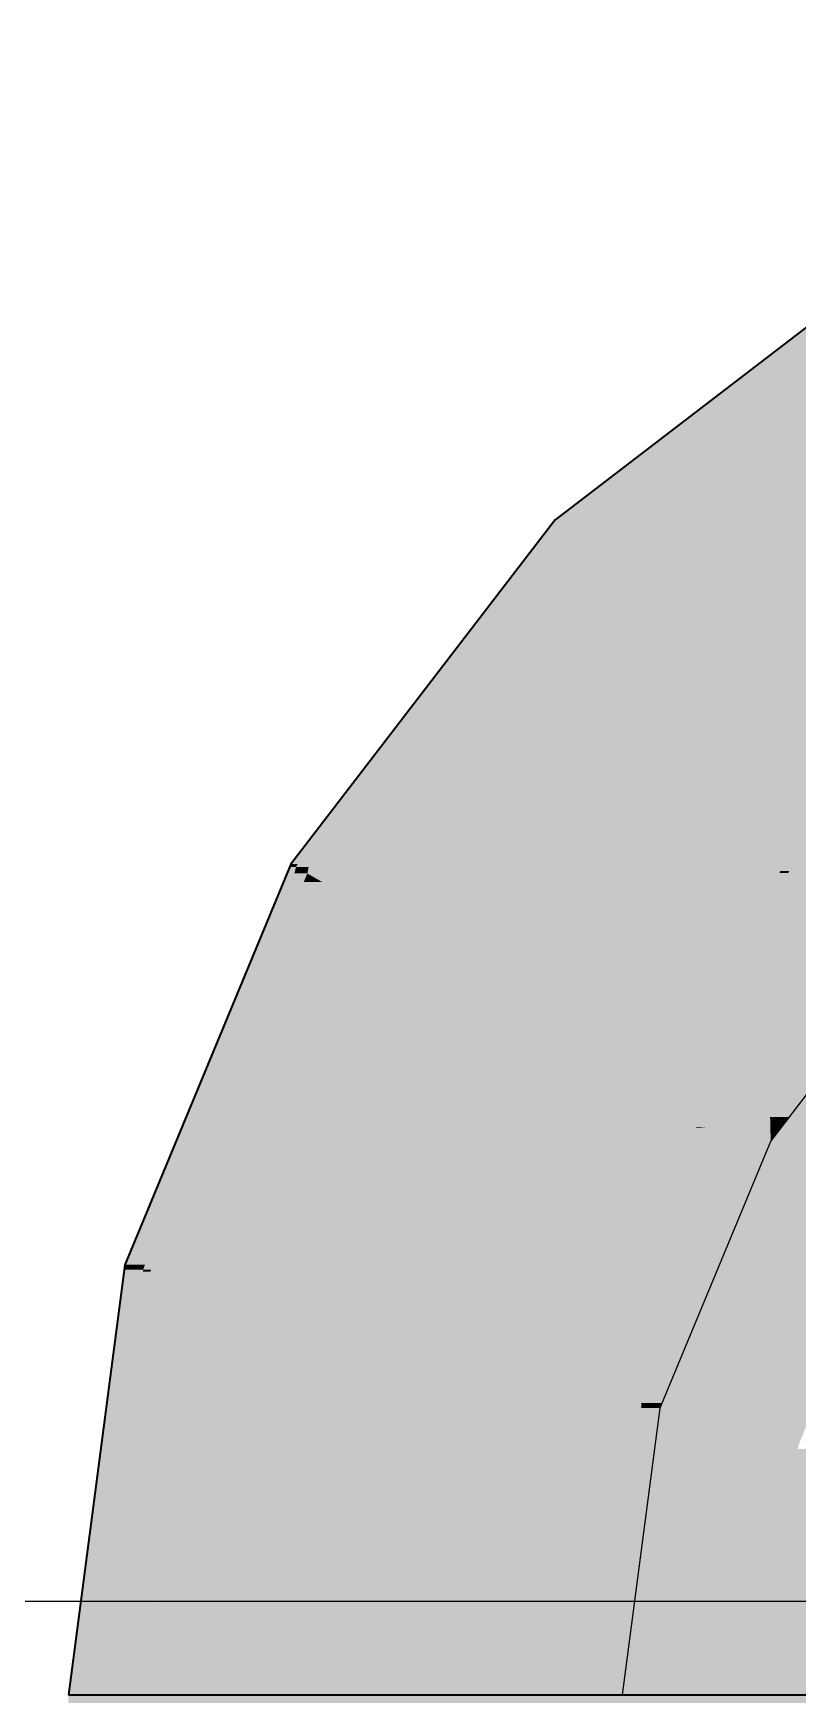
# Model space of a CAD drawing. Extents: x 0 to 756, y -25 to 420.
# Drawn here: x 286.21 to 289.8, y 296.09 to 303.89 of the extents above; entities that cross this region are included whole.
import ezdxf
from ezdxf.lldxf.tags import DXFTag

# ---------------------------------------------------------------- set-up
doc = ezdxf.new("R2010")
doc.units = 0
doc.layers.get('0').update_dxf_attribs({"lineweight": 25})
doc.layers.add('ALLGEMEIN03', color=7, linetype='Continuous', lineweight=25)
doc.layers.add('L_Abluft', color=2, linetype='Continuous', lineweight=35, true_color=0xffff00)
doc.layers.add('L_Abluft-Shading', color=2, linetype='Continuous', lineweight=35, true_color=0xffff00)
tags = doc.linetypes.add('STRICHPUNKT2', pattern=[12.7, 6.35, -3.175, 0, -3.175]).pattern_tags.tags
tags[10:11] = [DXFTag(74, 4), DXFTag(75, 0), DXFTag(340, '0'), DXFTag(46, 0.0), DXFTag(50, 0.0), DXFTag(44, 0.0), DXFTag(45, 0.0)]
tags[8:9] = [DXFTag(74, 4), DXFTag(75, 0), DXFTag(340, '0'), DXFTag(46, 0.0), DXFTag(50, 0.0), DXFTag(44, 0.0), DXFTag(45, 0.0)]
tags[6:7] = [DXFTag(74, 4), DXFTag(75, 0), DXFTag(340, '0'), DXFTag(46, 0.0), DXFTag(50, 0.0), DXFTag(44, 0.0), DXFTag(45, 0.0)]
tags[4:5] = [DXFTag(74, 4), DXFTag(75, 0), DXFTag(340, '0'), DXFTag(46, 0.0), DXFTag(50, 0.0), DXFTag(44, 0.0), DXFTag(45, 0.0)]

# ---------------------------------------------------------------- blocks, each defined once
blk = doc.blocks.new('Shading-A0T78ONFOY', base_point=(286.3774, 273.3446))
at = {"layer": 'L_Abluft-Shading', "color": 54, "true_color": 0x909000}
for points in [[(286.466, 273.3446), (286.3774, 273.3446), (286.466, 296.093)], [(286.3774, 273.3446), (286.466, 296.093), (286.3774, 296.093)]]:
    blk.add_solid(points, dxfattribs=at)
at = {"layer": 'L_Abluft-Shading', "color": 54, "true_color": 0xb0b000}
for points in [[(286.466, 269.8723), (286.4858, 269.8723), (286.466, 296.093)], [(286.4858, 269.8723), (286.466, 296.093), (286.4858, 296.093)], [(286.4858, 269.8723), (286.7257, 269.8723), (286.4858, 296.093)], [(286.7257, 269.8723), (286.4858, 296.093), (286.7257, 296.093)]]:
    blk.add_solid(points, dxfattribs=at)
at = {"layer": 'L_Abluft-Shading', "color": 52, "true_color": 0xcdcd00}
for points in [[(286.7257, 269.8723), (287.1389, 269.8723), (286.7257, 296.093)], [(287.1389, 269.8723), (286.7257, 296.093), (287.1389, 296.093)]]:
    blk.add_solid(points, dxfattribs=at)
at = {"layer": 'L_Abluft-Shading', "color": 52, "true_color": 0xe4e400}
for points in [[(287.1389, 269.8723), (287.6774, 269.8723), (287.1389, 296.093)], [(287.6774, 269.8723), (287.1389, 296.093), (287.6774, 296.093)]]:
    blk.add_solid(points, dxfattribs=at)
at = {"layer": 'L_Abluft-Shading', "color": 2, "true_color": 0xf5f500}
for points in [[(288.3045, 271.2174), (287.6774, 271.2174), (288.3045, 296.093)], [(287.6774, 271.2174), (288.3045, 296.093), (287.6774, 296.093)], [(289.6503, 269.8723), (290.2774, 269.8723), (289.6503, 296.093)], [(290.2774, 269.8723), (289.6503, 296.093), (290.2774, 296.093)]]:
    blk.add_solid(points, dxfattribs=at)
at = {"layer": 'L_Abluft-Shading', "color": 2, "true_color": 0xfdfd00}
for points in [[(288.3045, 269.8723), (288.9774, 269.8723), (288.3045, 296.093)], [(288.9774, 269.8723), (288.3045, 296.093), (288.9774, 296.093)], [(288.9774, 269.8723), (289.6503, 269.8723), (288.9774, 296.093)], [(289.6503, 269.8723), (288.9774, 296.093), (289.6503, 296.093)]]:
    blk.add_solid(points, dxfattribs=at)
blk = doc.blocks.new('Shading-A0T78ONJOY', base_point=(286.7288, 298.0888))
at = {"layer": 'L_Abluft-Shading', "color": 54, "true_color": 0x909000}
for points in [[(288.8062, 301.6084), (288.662, 301.6084), (290.3217, 302.7712)], [(288.662, 301.6084), (290.3217, 302.7712), (290.1774, 302.7712)], [(288.7246, 301.5457), (288.6139, 301.5457), (288.662, 301.6084)], [(288.7246, 301.5457), (288.8062, 301.6084), (288.662, 301.6084)], [(287.6517, 300.1475), (287.541, 300.1475), (288.7246, 301.5457)], [(287.541, 300.1475), (288.7246, 301.5457), (288.6139, 301.5457)], [(287.4538, 299.993), (287.4224, 299.993), (287.541, 300.1475)], [(287.5056, 299.9792), (287.4461, 299.9792), (287.541, 300.1475)], [(287.4991, 299.9486), (287.6517, 300.1475), (287.541, 300.1475)], [(286.7371, 298.1117), (286.6432, 298.1117), (287.4224, 299.993)], [(287.4461, 299.9792), (287.4174, 299.9792), (287.4224, 299.993)], [(287.4461, 299.9792), (287.4538, 299.993), (287.4224, 299.993)], [(287.3482, 299.5842), (287.2735, 299.5842), (287.4461, 299.9792)], [(287.2735, 299.5842), (287.4461, 299.9792), (287.4174, 299.9792)], [(287.3482, 299.5842), (287.4991, 299.9486), (287.4385, 299.9486)], [(287.4991, 299.9486), (287.4385, 299.9486), (287.4461, 299.9792)], [(287.4991, 299.9486), (287.5056, 299.9792), (287.4461, 299.9792)], [(286.7288, 298.0888), (287.3482, 299.5842), (287.2735, 299.5842)], [(286.3774, 296.093), (286.466, 296.093), (286.6401, 298.0888)], [(286.466, 296.093), (286.6401, 298.0888), (286.7288, 298.0888)], [(286.6401, 298.0888), (286.7288, 298.0888), (286.6432, 298.1117)], [(286.7288, 298.0888), (286.7371, 298.1117), (286.6432, 298.1117)]]:
    blk.add_solid(points, dxfattribs=at)
at = {"layer": 'L_Abluft-Shading', "color": 54, "true_color": 0xafaf00}
for points in [[(288.9783, 301.5457), (288.7246, 301.5457), (290.4394, 302.5673)], [(288.7246, 301.5457), (290.4394, 302.5673), (290.056, 302.5673)], [(289.0116, 301.4413), (288.829, 301.4413), (290.4516, 302.5463)], [(288.829, 301.4413), (290.4516, 302.5463), (290.4093, 302.5463)], [(288.829, 301.4413), (288.6445, 301.4413), (288.7246, 301.5457)], [(288.829, 301.4413), (288.9783, 301.5457), (288.7246, 301.5457)], [(287.5998, 299.9486), (287.4991, 299.9486), (288.829, 301.4413)], [(287.4991, 299.9486), (288.829, 301.4413), (288.6445, 301.4413)], [(288.9083, 301.3621), (288.7637, 301.3621), (288.829, 301.4413)], [(288.9083, 301.3621), (289.0116, 301.4413), (288.829, 301.4413)], [(287.7935, 299.9092), (287.5674, 299.9092), (288.9083, 301.3621)], [(287.5674, 299.9092), (288.9083, 301.3621), (288.7637, 301.3621)], [(287.5674, 299.9092), (287.4828, 299.9092), (287.4991, 299.9486)], [(287.5674, 299.9092), (287.5998, 299.9486), (287.4991, 299.9486)], [(287.4244, 299.5842), (287.3482, 299.5842), (287.5674, 299.9092)], [(287.3482, 299.5842), (287.5674, 299.9092), (287.4828, 299.9092)], [(287.7241, 299.8188), (287.5276, 299.8188), (287.5674, 299.9092)], [(287.7241, 299.8188), (287.7935, 299.9092), (287.5674, 299.9092)], [(287.0038, 298.0798), (286.7625, 298.0798), (287.7241, 299.8188)], [(286.7625, 298.0798), (287.7241, 299.8188), (287.5276, 299.8188)], [(287.3601, 299.438), (287.2876, 299.438), (287.3482, 299.5842)], [(287.3601, 299.438), (287.4244, 299.5842), (287.3482, 299.5842)], [(286.7665, 298.0888), (286.7288, 298.0888), (287.3601, 299.438)], [(286.7288, 298.0888), (287.3601, 299.438), (287.2876, 299.438)], [(286.466, 296.093), (286.4858, 296.093), (286.7276, 298.0798)], [(286.4858, 296.093), (286.7276, 298.0798), (286.7625, 298.0798)], [(286.7276, 298.0798), (286.7625, 298.0798), (286.7288, 298.0888)], [(286.7625, 298.0798), (286.7665, 298.0888), (286.7288, 298.0888)], [(286.7544, 298.0216), (286.9796, 298.0216), (286.7625, 298.0798)], [(286.9796, 298.0216), (287.0038, 298.0798), (286.7625, 298.0798)], [(286.4858, 296.093), (286.7257, 296.093), (286.7544, 298.0216)], [(286.7257, 296.093), (286.7544, 298.0216), (286.9796, 298.0216)]]:
    blk.add_solid(points, dxfattribs=at)
at = {"layer": 'L_Abluft-Shading', "color": 52, "true_color": 0xcccc00}
for points in [[(289.5812, 301.3621), (288.9083, 301.3621), (290.6581, 302.1884)], [(288.9083, 301.3621), (290.6581, 302.1884), (289.9852, 302.1884)], [(289.2004, 301.0699), (288.6841, 301.0699), (288.9083, 301.3621)], [(289.2004, 301.0699), (289.5812, 301.3621), (288.9083, 301.3621)], [(288.2404, 299.8188), (287.7241, 299.8188), (289.2004, 301.0699)], [(287.7241, 299.8188), (289.2004, 301.0699), (288.6841, 301.0699)], [(288.0819, 299.6122), (287.6385, 299.6122), (287.7241, 299.8188)], [(288.0819, 299.6122), (288.2404, 299.8188), (287.7241, 299.8188)], [(287.423, 298.0216), (286.9796, 298.0216), (288.0819, 299.6122)], [(286.9796, 298.0216), (288.0819, 299.6122), (287.6385, 299.6122)], [(286.9656, 297.9146), (287.3788, 297.9146), (286.9796, 298.0216)], [(287.3788, 297.9146), (287.423, 298.0216), (286.9796, 298.0216)], [(286.7257, 296.093), (287.1389, 296.093), (286.9656, 297.9146)], [(287.1389, 296.093), (286.9656, 297.9146), (287.3788, 297.9146)]]:
    blk.add_solid(points, dxfattribs=at)
at = {"layer": 'L_Abluft-Shading', "color": 52, "true_color": 0xe4e400}
for points in [[(289.8547, 301.0699), (289.2004, 301.0699), (290.6581, 302.1884)], [(289.5812, 300.6891), (290.2774, 301.2234), (289.9649, 301.2234)], [(289.5812, 300.6891), (288.9083, 300.6891), (289.2004, 301.0699)], [(289.5812, 300.6891), (289.8547, 301.0699), (289.2004, 301.0699)], [(288.7548, 299.6122), (288.0819, 299.6122), (289.5812, 300.6891)], [(288.0819, 299.6122), (289.5812, 300.6891), (288.9083, 300.6891)], [(288.5482, 299.343), (287.9704, 299.343), (288.0819, 299.6122)], [(288.5482, 299.343), (288.7548, 299.6122), (288.0819, 299.6122)], [(287.9566, 297.9146), (287.3788, 297.9146), (288.5482, 299.343)], [(287.3788, 297.9146), (288.5482, 299.343), (287.9704, 299.343)], [(287.3604, 297.7753), (287.8989, 297.7753), (287.3788, 297.9146)], [(287.8989, 297.7753), (287.9566, 297.9146), (287.3788, 297.9146)], [(287.1389, 296.093), (287.6774, 296.093), (287.3604, 297.7753)], [(287.6774, 296.093), (287.3604, 297.7753), (287.8989, 297.7753)]]:
    blk.add_solid(points, dxfattribs=at)
at = {"layer": 'L_Abluft-Shading', "color": 2, "true_color": 0xf5f500}
for points in [[(290.0125, 300.6891), (289.5812, 300.6891), (290.2774, 301.2234)], [(289.1838, 299.343), (288.5482, 299.343), (289.5812, 300.6891)], [(289.8696, 300.4008), (289.4961, 300.4008), (289.5812, 300.6891)], [(289.8696, 300.4008), (290.0125, 300.6891), (289.5812, 300.6891)], [(289.6503, 299.758), (289.3063, 299.758), (289.8696, 300.4008)], [(289.3063, 299.758), (289.8696, 300.4008), (289.4961, 300.4008)], [(289.7611, 299.9596), (289.7191, 299.9596), (289.9559, 300.3144)], [(289.7191, 299.9596), (289.9559, 300.3144), (289.8401, 300.3144)], [(289.6503, 299.758), (290.0246, 300.2457), (289.9182, 300.2457)], [(289.6503, 299.758), (289.7558, 299.95), (289.7158, 299.95)], [(289.7158, 299.95), (289.7611, 299.9596), (289.7191, 299.9596)], [(289.7558, 299.95), (289.7158, 299.95), (289.7611, 299.9596)], [(289.0913, 299.0294), (289.6503, 299.758), (289.3063, 299.758)], [(289.0913, 299.0294), (288.4183, 299.0294), (288.5482, 299.343)], [(289.0913, 299.0294), (289.1838, 299.343), (288.5482, 299.343)], [(288.5718, 297.7753), (287.8989, 297.7753), (289.0913, 299.0294)], [(287.8989, 297.7753), (289.0913, 299.0294), (288.4183, 299.0294)], [(287.8775, 297.613), (288.5046, 297.613), (287.8989, 297.7753)], [(288.5046, 297.613), (288.5718, 297.7753), (287.8989, 297.7753)], [(287.6774, 296.093), (288.3045, 296.093), (287.8775, 297.613)], [(288.3045, 296.093), (287.8775, 297.613), (288.5046, 297.613)], [(289.6503, 296.093), (289.8729, 297.2463), (289.8022, 297.2463)], [(289.6503, 296.093), (290.2774, 296.093), (289.8451, 297.1024)]]:
    blk.add_solid(points, dxfattribs=at)
at = {"layer": 'L_Abluft-Shading', "color": 2, "true_color": 0xfdfd00}
for points in [[(290.5004, 299.7699), (289.6595, 299.7699), (290.0246, 300.2457)], [(289.4018, 299.0294), (289.0913, 299.0294), (289.6503, 299.758)], [(289.6699, 298.8796), (289.3507, 298.8796), (289.6503, 299.758)], [(289.6503, 299.758), (290.5004, 299.7699), (289.6595, 299.7699)], [(290.4913, 299.758), (289.6503, 299.758), (290.5004, 299.7699)], [(289.6713, 298.8183), (290.4913, 299.758), (289.6503, 299.758)], [(289.7702, 298.8183), (289.6713, 298.8183), (290.4913, 299.758)], [(290.2509, 298.8183), (289.7702, 298.8183), (290.5004, 299.7699)], [(289.3507, 298.8796), (289.0292, 298.8796), (289.0913, 299.0294)], [(289.3507, 298.8796), (289.4018, 299.0294), (289.0913, 299.0294)], [(289.0977, 297.613), (288.5046, 297.613), (289.3507, 298.8796)], [(288.5046, 297.613), (289.3507, 298.8796), (289.0292, 298.8796)], [(289.5125, 298.7863), (289.3321, 298.7863), (289.3507, 298.8796)], [(289.4782, 298.806), (289.6699, 298.8796), (289.3507, 298.8796)], [(289.6715, 298.806), (289.4782, 298.806), (289.6699, 298.8796)], [(289.6715, 298.806), (289.7702, 298.8183), (289.6713, 298.8183)], [(289.7608, 298.806), (289.6715, 298.806), (289.7702, 298.8183)], [(289.9602, 298.7891), (289.7479, 298.7891), (289.7702, 298.8183)], [(290.2324, 298.7474), (290.2509, 298.8183), (289.7702, 298.8183)], [(289.0675, 297.4621), (289.5287, 298.7539), (289.3256, 298.7539)], [(289.5287, 298.7539), (289.3256, 298.7539), (289.5355, 298.7729)], [(289.3256, 298.7539), (289.3748, 298.7584), (289.3265, 298.7584)], [(289.3265, 298.7584), (289.5125, 298.7863), (289.3321, 298.7863)], [(289.3748, 298.7584), (289.3265, 298.7584), (289.5355, 298.7729)], [(289.3265, 298.7584), (289.5355, 298.7729), (289.4237, 298.7729)], [(289.5355, 298.7729), (289.4237, 298.7729), (289.5125, 298.7863)], [(289.5125, 298.7863), (289.6715, 298.806), (289.4782, 298.806)], [(289.6741, 298.693), (289.5069, 298.693), (289.5355, 298.7729)], [(289.672, 298.7863), (289.5125, 298.7863), (289.6715, 298.806)], [(289.5175, 298.7834), (289.672, 298.7863), (289.5125, 298.7863)], [(289.6721, 298.7834), (289.5175, 298.7834), (289.672, 298.7863)], [(289.5355, 298.7729), (289.6721, 298.7834), (289.5175, 298.7834)], [(289.6723, 298.7729), (289.5355, 298.7729), (289.6721, 298.7834)], [(289.6741, 298.693), (289.6723, 298.7729), (289.5355, 298.7729)], [(289.6719, 298.7891), (289.7608, 298.806), (289.6715, 298.806)], [(289.7479, 298.7891), (289.6719, 298.7891), (289.7608, 298.806)], [(289.6721, 298.7834), (289.7479, 298.7891), (289.6719, 298.7891)], [(289.7434, 298.7834), (289.6721, 298.7834), (289.7479, 298.7891)], [(289.6741, 298.693), (289.7434, 298.7834), (289.6721, 298.7834)], [(290.5367, 298.7211), (289.6957, 298.7211), (289.7479, 298.7891)], [(290.2324, 298.7474), (289.9602, 298.7891), (289.7479, 298.7891)], [(289.1642, 297.4621), (289.0675, 297.4621), (289.6741, 298.693)], [(289.0675, 297.4621), (289.6741, 298.693), (289.5069, 298.693)], [(290.2568, 298.3565), (289.5347, 298.3565), (289.6741, 298.693)], [(290.515, 298.693), (289.6741, 298.693), (290.5367, 298.7211)], [(289.6741, 298.693), (290.5367, 298.7211), (289.6957, 298.7211)], [(290.2568, 298.3565), (290.515, 298.693), (289.6741, 298.693)], [(289.3623, 297.4388), (289.1546, 297.4388), (290.2568, 298.3565)], [(289.1546, 297.4388), (290.2568, 298.3565), (289.5347, 298.3565)], [(289.8584, 297.3947), (289.3192, 297.3947), (290.2568, 298.3565)], [(288.4847, 297.4621), (289.0675, 297.4621), (288.5046, 297.613)], [(289.0675, 297.4621), (289.0977, 297.613), (288.5046, 297.613)], [(288.3045, 296.093), (288.9774, 296.093), (288.4847, 297.4621)], [(288.9774, 296.093), (288.4847, 297.4621), (289.0675, 297.4621)], [(288.9774, 296.093), (289.1546, 297.4388), (289.066, 297.4388)], [(289.1546, 297.4388), (289.066, 297.4388), (289.0675, 297.4621)], [(289.1546, 297.4388), (289.1642, 297.4621), (289.0675, 297.4621)], [(289.3192, 297.3947), (289.1488, 297.3947), (289.1546, 297.4388)], [(289.3192, 297.3947), (289.3623, 297.4388), (289.1546, 297.4388)], [(289.1275, 297.233), (289.3192, 297.3947), (289.1488, 297.3947)], [(289.8046, 297.2646), (289.165, 297.2646), (289.3192, 297.3947)], [(289.8046, 297.2646), (289.8584, 297.3947), (289.3192, 297.3947)], [(289.8004, 297.233), (289.1275, 297.233), (289.8046, 297.2646)], [(289.1275, 297.233), (289.8046, 297.2646), (289.165, 297.2646)], [(288.9774, 296.093), (289.6503, 296.093), (289.1275, 297.233)], [(289.6503, 296.093), (289.8004, 297.233), (289.1275, 297.233)]]:
    blk.add_solid(points, dxfattribs=at)
blk = doc.blocks.new('Referenz-A0T78OQ1OY')
at = {"layer": 'ALLGEMEIN03', "color": 0, "lineweight": -2}
blk.add_line((280.2792, 296.5329), (292.2792, 296.5329), dxfattribs=at)
blk = doc.blocks.new('Bogen-A0T78P0LOY', base_point=(286.3774, 296.093))
at = {"color": 0, "linetype": 'ByBlock', "lineweight": -2, "ltscale": 0.35}
for p, q in [((294.1774, 303.8929), (292.1586, 303.6272)), ((294.1774, 303.8929), (294.1774, 303.8044)), ((294.1774, 303.8044), (294.1774, 303.5446)), ((292.1586, 303.6272), (290.2774, 302.8479)), ((294.1774, 303.5446), (294.1774, 303.1314)), ((294.1774, 303.1314), (294.1774, 302.5929)), ((290.2774, 302.8479), (288.662, 301.6084)), ((294.1774, 302.5929), (294.1774, 301.9659)), ((294.1774, 301.9659), (294.1774, 301.2929)), ((288.662, 301.6084), (287.4224, 299.9929)), ((294.1774, 301.2929), (294.1774, 300.62)), ((294.1774, 300.62), (294.1774, 299.9929)), ((287.4224, 299.9929), (286.6432, 298.1117)), ((294.1774, 299.9929), (294.1774, 299.4545)), ((294.1774, 299.4545), (294.1774, 299.0413)), ((294.1774, 299.0413), (294.1774, 298.7815)), ((294.1774, 298.7815), (294.1774, 298.6929)), ((294.1774, 298.6929), (293.5045, 298.6044)), ((293.5045, 298.6044), (292.8774, 298.3446)), ((292.8774, 298.3446), (292.3389, 297.9314)), ((286.6432, 298.1117), (286.3774, 296.0929)), ((292.3389, 297.9314), (291.9257, 297.3929)), ((291.9257, 297.3929), (291.666, 296.7659)), ((291.666, 296.7659), (291.5774, 296.0929)), ((286.3774, 296.0929), (286.466, 296.0929)), ((286.466, 296.0929), (286.7257, 296.0929)), ((286.7257, 296.0929), (287.1389, 296.0929)), ((287.1389, 296.0929), (287.6774, 296.0929)), ((287.6774, 296.0929), (288.3045, 296.0929)), ((288.3045, 296.0929), (288.9774, 296.0929)), ((288.9774, 296.0929), (289.6503, 296.0929)), ((289.6503, 296.0929), (290.2774, 296.0929)), ((290.2774, 296.0929), (290.8159, 296.0929)), ((290.8159, 296.0929), (291.2291, 296.0929)), ((291.2291, 296.0929), (291.4888, 296.0929)), ((291.4888, 296.0929), (291.5774, 296.0929))]:
    blk.add_line(p, q, dxfattribs=at)
at = {"color": 0, "linetype": 'STRICHPUNKT2', "lineweight": 25, "ltscale": 0.25}
for p, q in [((294.1774, 301.2929), (292.8315, 301.1158)), ((292.8315, 301.1158), (291.5774, 300.5963)), ((291.5774, 300.5963), (290.5004, 299.7699)), ((290.5004, 299.7699), (289.6741, 298.6929)), ((289.6741, 298.6929), (289.1546, 297.4388)), ((289.1546, 297.4388), (288.9774, 296.0929))]:
    blk.add_line(p, q, dxfattribs=at)

msp = doc.modelspace()

# ---------------------------------------------------------------- block references
at = {"color": 8, "lineweight": 25, "ltscale": 0.25, "true_color": 0x808080}
msp.add_blockref('Referenz-A0T78OQ1OY', (0, 0), dxfattribs=at)
at = {"layer": 'L_Abluft'}
for name, p in [('Shading-A0T78ONJOY', (286.7288, 298.0888)), ('Shading-A0T78ONFOY', (286.3774, 273.3446))]:
    msp.add_blockref(name, p, dxfattribs=at)
at = {"layer": 'L_Abluft', "ltscale": 0.35}
msp.add_blockref('Bogen-A0T78P0LOY', (286.3774, 296.093), dxfattribs=at)

doc.saveas('drawing.dxf')
